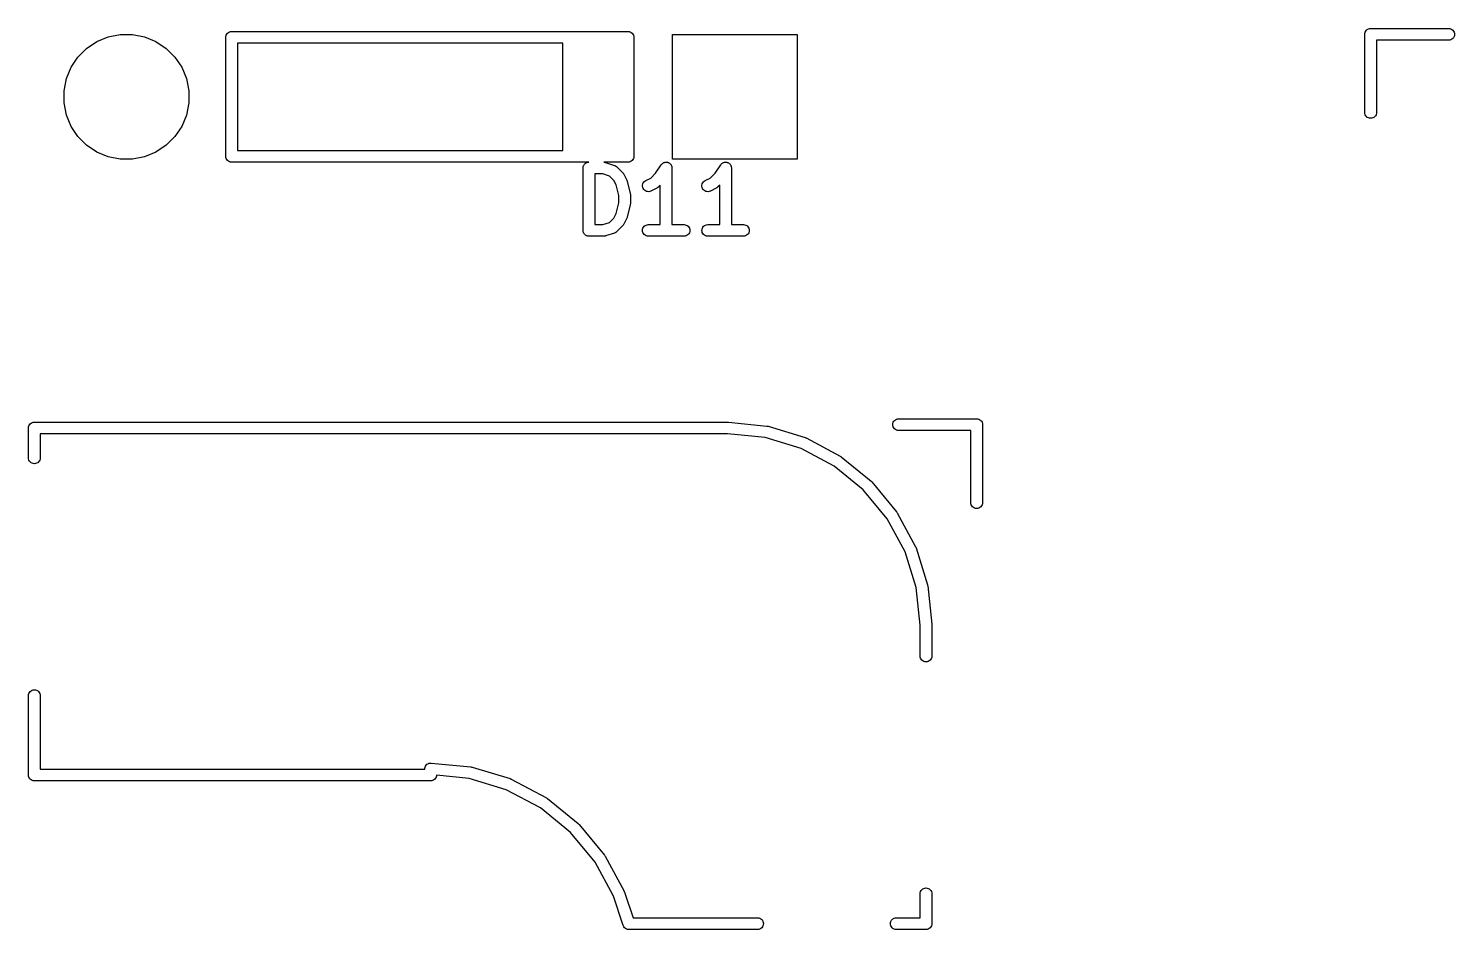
# Model space of a CAD drawing. Extents: x -13 to 127, y -89 to 15.
# Drawn here: x 32.94 to 51.23, y -34.57 to -23.02 of the extents above; entities that cross this region are included whole.
import ezdxf

# ---------------------------------------------------------------- set-up
doc = ezdxf.new("R2010")
doc.units = 0
doc.layers.add('BLACK', color=7, linetype='CONTINUOUS')

msp = doc.modelspace()

# ---------------------------------------------------------------- linework, layer by layer
at = {"layer": 'BLACK', "linetype": 'CONTINUOUS'}
for p, q in [((50.1081, -23.0373), (50.1212, -23.0304)), ((50.1212, -23.0304), (50.1353, -23.0261)), ((50.1353, -23.0261), (50.1463, -23.025)), ((50.1463, -23.025), (50.15, -23.0246)), ((50.15, -23.0246), (50.1537, -23.025)), ((50.1537, -23.025), (51.1537, -23.025)), ((51.1537, -23.025), (51.1647, -23.0261)), ((51.1647, -23.0261), (51.1788, -23.0304)), ((51.1788, -23.0304), (51.1919, -23.0373)), ((33.69, -23.2786), (33.8211, -23.191)), ((33.8211, -23.191), (33.9666, -23.1307)), ((33.9666, -23.1307), (34.1212, -23.1)), ((34.1212, -23.1), (34.2788, -23.1)), ((34.2788, -23.1), (34.4334, -23.1307)), ((34.4334, -23.1307), (34.5789, -23.191)), ((34.5789, -23.191), (34.71, -23.2786)), ((35.4746, -23.138), (35.4761, -23.1233)), ((35.475, -23.1417), (35.4746, -23.138)), ((35.475, -24.6583), (35.475, -23.1417)), ((35.4761, -23.1233), (35.4804, -23.1092)), ((35.4804, -23.1092), (35.4873, -23.0961)), ((35.4873, -23.0961), (35.4967, -23.0847)), ((35.4967, -23.0847), (35.5081, -23.0753)), ((35.5081, -23.0753), (35.5212, -23.0684)), ((35.5212, -23.0684), (35.5353, -23.0641)), ((35.5353, -23.0641), (35.5463, -23.063)), ((35.5463, -23.063), (35.55, -23.0626)), ((35.55, -23.0626), (35.5537, -23.063)), ((35.5537, -23.063), (39.8643, -23.063)), ((35.625, -23.213), (35.625, -24.587)), ((39.793, -23.213), (35.625, -23.213)), ((39.793, -24.587), (39.793, -23.213)), ((39.8643, -23.063), (39.868, -23.0626)), ((39.868, -23.0626), (39.8717, -23.063)), ((39.8717, -23.063), (39.9913, -23.063)), ((39.9913, -23.063), (39.995, -23.0626)), ((39.995, -23.0626), (39.9987, -23.063)), ((39.9987, -23.063), (40.1183, -23.063)), ((40.1183, -23.063), (40.122, -23.0626)), ((40.122, -23.0626), (40.1257, -23.063)), ((40.1257, -23.063), (40.2453, -23.063)), ((40.2453, -23.063), (40.249, -23.0626)), ((40.249, -23.0626), (40.2527, -23.063)), ((40.2527, -23.063), (40.3723, -23.063)), ((40.3723, -23.063), (40.376, -23.0626)), ((40.376, -23.0626), (40.3797, -23.063)), ((40.3797, -23.063), (40.4993, -23.063)), ((40.4993, -23.063), (40.503, -23.0626)), ((40.503, -23.0626), (40.5067, -23.063)), ((40.5067, -23.063), (40.6263, -23.063)), ((40.6263, -23.063), (40.63, -23.0626)), ((40.63, -23.0626), (40.6337, -23.063)), ((40.6337, -23.063), (40.6447, -23.0641)), ((40.6447, -23.0641), (40.6588, -23.0684)), ((40.6588, -23.0684), (40.6719, -23.0753)), ((40.6719, -23.0753), (40.6833, -23.0847)), ((40.6833, -23.0847), (40.6927, -23.0961)), ((40.6927, -23.0961), (40.6996, -23.1092)), ((40.6996, -23.1092), (40.7039, -23.1233)), ((40.7039, -23.1233), (40.7054, -23.138)), ((40.7054, -23.138), (40.705, -23.1417)), ((40.705, -23.1417), (40.705, -24.6583)), ((41.2, -24.7), (41.2, -23.1)), ((41.2, -23.1), (42.8, -23.1)), ((42.8, -23.1), (42.8, -24.7)), ((50.0746, -23.1), (50.0761, -23.0853)), ((50.075, -23.1037), (50.0746, -23.1)), ((50.075, -24.1037), (50.075, -23.1037)), ((50.0761, -23.0853), (50.0804, -23.0712)), ((50.0804, -23.0712), (50.0873, -23.0581)), ((50.0873, -23.0581), (50.0967, -23.0467)), ((50.0967, -23.0467), (50.1081, -23.0373)), ((51.1537, -23.175), (50.225, -23.175)), ((50.225, -23.175), (50.225, -24.1037)), ((51.1647, -23.1739), (51.1537, -23.175)), ((51.1788, -23.1696), (51.1647, -23.1739)), ((51.1919, -23.1627), (51.1788, -23.1696)), ((51.1919, -23.0373), (51.2033, -23.0467)), ((51.2033, -23.1533), (51.1919, -23.1627)), ((51.2033, -23.0467), (51.2127, -23.0581)), ((51.2127, -23.1419), (51.2033, -23.1533)), ((51.2127, -23.0581), (51.2196, -23.0712)), ((51.2196, -23.1288), (51.2127, -23.1419)), ((51.2196, -23.0712), (51.2239, -23.0853)), ((51.2239, -23.1147), (51.2196, -23.1288)), ((51.2239, -23.0853), (51.2254, -23.1)), ((51.2254, -23.1), (51.2239, -23.1147)), ((33.491, -23.5211), (33.5786, -23.39)), ((33.5786, -23.39), (33.69, -23.2786)), ((34.71, -23.2786), (34.8214, -23.39)), ((34.8214, -23.39), (34.909, -23.5211)), ((33.4307, -23.6666), (33.491, -23.5211)), ((34.909, -23.5211), (34.9693, -23.6666)), ((33.4, -23.8212), (33.4307, -23.6666)), ((34.9693, -23.6666), (35, -23.8212)), ((33.4, -23.9788), (33.4, -23.8212)), ((35, -23.8212), (35, -23.9788)), ((33.4307, -24.1334), (33.4, -23.9788)), ((35, -23.9788), (34.9693, -24.1334)), ((50.0761, -24.1147), (50.075, -24.1037)), ((50.0804, -24.1288), (50.0761, -24.1147)), ((50.0873, -24.1419), (50.0804, -24.1288)), ((50.2196, -24.1288), (50.2127, -24.1419)), ((50.2239, -24.1147), (50.2196, -24.1288)), ((50.225, -24.1037), (50.2239, -24.1147)), ((33.491, -24.2789), (33.4307, -24.1334)), ((33.5786, -24.41), (33.491, -24.2789)), ((34.909, -24.2789), (34.8214, -24.41)), ((34.9693, -24.1334), (34.909, -24.2789)), ((50.0967, -24.1533), (50.0873, -24.1419)), ((50.1081, -24.1627), (50.0967, -24.1533)), ((50.1212, -24.1696), (50.1081, -24.1627)), ((50.1353, -24.1739), (50.1212, -24.1696)), ((50.15, -24.1754), (50.1353, -24.1739)), ((50.1647, -24.1739), (50.15, -24.1754)), ((50.1788, -24.1696), (50.1647, -24.1739)), ((50.1919, -24.1627), (50.1788, -24.1696)), ((50.2033, -24.1533), (50.1919, -24.1627)), ((50.2127, -24.1419), (50.2033, -24.1533)), ((33.69, -24.5214), (33.5786, -24.41)), ((34.8214, -24.41), (34.71, -24.5214)), ((33.8211, -24.609), (33.69, -24.5214)), ((33.9666, -24.6693), (33.8211, -24.609)), ((34.1212, -24.7), (33.9666, -24.6693)), ((34.4334, -24.6693), (34.2788, -24.7)), ((34.5789, -24.609), (34.4334, -24.6693)), ((34.71, -24.5214), (34.5789, -24.609)), ((35.4746, -24.662), (35.475, -24.6583)), ((35.4761, -24.6767), (35.4746, -24.662)), ((35.4804, -24.6908), (35.4761, -24.6767)), ((35.625, -24.587), (39.793, -24.587)), ((40.7039, -24.6767), (40.6996, -24.6908)), ((40.7054, -24.662), (40.7039, -24.6767)), ((40.705, -24.6583), (40.7054, -24.662)), ((34.2788, -24.7), (34.1212, -24.7)), ((35.4873, -24.7039), (35.4804, -24.6908)), ((35.4967, -24.7153), (35.4873, -24.7039)), ((35.5081, -24.7247), (35.4967, -24.7153)), ((35.5212, -24.7316), (35.5081, -24.7247)), ((35.5353, -24.7359), (35.5212, -24.7316)), ((35.5401, -24.7364), (35.5353, -24.7359)), ((35.5454, -24.7369), (35.5401, -24.7364)), ((35.5463, -24.737), (35.5454, -24.7369)), ((35.55, -24.7374), (35.5463, -24.737)), ((35.5537, -24.737), (35.55, -24.7374)), ((39.8643, -24.737), (35.5537, -24.737)), ((39.868, -24.7374), (39.8643, -24.737)), ((39.8717, -24.737), (39.868, -24.7374)), ((39.9913, -24.737), (39.8717, -24.737)), ((39.995, -24.7374), (39.9913, -24.737)), ((39.9987, -24.737), (39.995, -24.7374)), ((40.1183, -24.737), (39.9987, -24.737)), ((40.0536, -24.8109), (40.0544, -24.8038)), ((40.0536, -24.8114), (40.0536, -24.8109)), ((40.0536, -24.8119), (40.0536, -24.8114)), ((40.0536, -24.8114), (40.0536, -24.8114)), ((40.0536, -24.8114), (40.0536, -24.8114)), ((40.0536, -25.6119), (40.0536, -24.8119)), ((40.0544, -24.8038), (40.0551, -24.7968)), ((40.0551, -24.7968), (40.0552, -24.7966)), ((40.0552, -24.7963), (40.0573, -24.7896)), ((40.0552, -24.7966), (40.0552, -24.7963)), ((40.0573, -24.7896), (40.0594, -24.7828)), ((40.0594, -24.7828), (40.0596, -24.7826)), ((40.0596, -24.7824), (40.063, -24.7761)), ((40.0596, -24.7826), (40.0596, -24.7824)), ((40.063, -24.7761), (40.0664, -24.77)), ((40.0664, -24.77), (40.0666, -24.7698)), ((40.0666, -24.7698), (40.0667, -24.7695)), ((40.0667, -24.7695), (40.0712, -24.7641)), ((40.0712, -24.7641), (40.0757, -24.7587)), ((40.0757, -24.7587), (40.0759, -24.7585)), ((40.0759, -24.7585), (40.0761, -24.7583)), ((40.0761, -24.7583), (40.0816, -24.7539)), ((40.0816, -24.7539), (40.0871, -24.7494)), ((40.0871, -24.7494), (40.0873, -24.7493)), ((40.0873, -24.7493), (40.0875, -24.7491)), ((40.0875, -24.7491), (40.0938, -24.7459)), ((40.0938, -24.7459), (40.1, -24.7426)), ((40.1, -24.7426), (40.1002, -24.7425)), ((40.1002, -24.7425), (40.1005, -24.7424)), ((40.1005, -24.7424), (40.1073, -24.7404)), ((40.1073, -24.7404), (40.114, -24.7383)), ((40.114, -24.7383), (40.1143, -24.7383)), ((40.1143, -24.7383), (40.1145, -24.7382)), ((40.1145, -24.7382), (40.1215, -24.7376)), ((40.122, -24.7374), (40.1183, -24.737)), ((40.1215, -24.7376), (40.1276, -24.737)), ((40.1257, -24.737), (40.122, -24.7374)), ((40.1276, -24.737), (40.1257, -24.737)), ((40.3723, -24.737), (40.3209, -24.737)), ((40.3209, -24.737), (40.3243, -24.7374)), ((40.3243, -24.7374), (40.3285, -24.7375)), ((40.3285, -24.7375), (40.3315, -24.7382)), ((40.3315, -24.7382), (40.3346, -24.7385)), ((40.3346, -24.7385), (40.3387, -24.7398)), ((40.3387, -24.7398), (40.3428, -24.7408)), ((40.3428, -24.7408), (40.457, -24.7788)), ((40.376, -24.7374), (40.3723, -24.737)), ((40.3797, -24.737), (40.376, -24.7374)), ((40.4993, -24.737), (40.3797, -24.737)), ((40.457, -24.7788), (40.458, -24.7792)), ((40.458, -24.7792), (40.46, -24.7801)), ((40.46, -24.7801), (40.4622, -24.7808)), ((40.4622, -24.7808), (40.4667, -24.7832)), ((40.4667, -24.7832), (40.4713, -24.7853)), ((40.4713, -24.7853), (40.4731, -24.7866)), ((40.4731, -24.7866), (40.4751, -24.7877)), ((40.4751, -24.7877), (40.479, -24.7909)), ((40.479, -24.7909), (40.4832, -24.7939)), ((40.4832, -24.7939), (40.4847, -24.7956)), ((40.4847, -24.7956), (40.4864, -24.797)), ((40.4864, -24.797), (40.5626, -24.8732)), ((40.503, -24.7374), (40.4993, -24.737)), ((40.5067, -24.737), (40.503, -24.7374)), ((40.6263, -24.737), (40.5067, -24.737)), ((40.63, -24.7374), (40.6263, -24.737)), ((40.6337, -24.737), (40.63, -24.7374)), ((40.6346, -24.7369), (40.6337, -24.737)), ((40.6399, -24.7364), (40.6346, -24.7369)), ((40.6447, -24.7359), (40.6399, -24.7364)), ((40.6588, -24.7316), (40.6447, -24.7359)), ((40.6719, -24.7247), (40.6588, -24.7316)), ((40.6833, -24.7153), (40.6719, -24.7247)), ((40.6927, -24.7039), (40.6833, -24.7153)), ((40.6996, -24.6908), (40.6927, -24.7039)), ((40.9846, -24.8784), (41.0566, -24.7703)), ((41.0566, -24.7703), (41.0572, -24.7695)), ((41.0572, -24.7694), (41.0618, -24.764)), ((41.0572, -24.7695), (41.0572, -24.7694)), ((41.0572, -24.7695), (41.0572, -24.7695)), ((41.0572, -24.7695), (41.0572, -24.7695)), ((41.0618, -24.764), (41.0666, -24.7583)), ((41.0666, -24.7583), (41.0667, -24.7582)), ((41.0666, -24.7583), (41.0666, -24.7583)), ((41.0667, -24.7582), (41.0725, -24.7536)), ((41.0725, -24.7536), (41.078, -24.7491)), ((41.078, -24.7491), (41.078, -24.7491)), ((41.078, -24.7491), (41.0781, -24.7491)), ((41.0781, -24.7491), (41.0849, -24.7455)), ((41.0849, -24.7455), (41.091, -24.7424)), ((41.091, -24.7424), (41.091, -24.7423)), ((41.091, -24.7423), (41.0911, -24.7423)), ((41.0911, -24.7423), (41.0979, -24.7403)), ((41.0979, -24.7403), (41.105, -24.7382)), ((41.105, -24.7382), (41.1051, -24.7382)), ((41.1051, -24.7382), (41.112, -24.7376)), ((41.1051, -24.7382), (41.1051, -24.7382)), ((41.112, -24.7376), (41.1196, -24.7369)), ((41.1196, -24.7369), (41.1197, -24.7369)), ((41.1196, -24.7369), (41.1196, -24.7369)), ((41.1197, -24.7369), (41.1268, -24.7377)), ((41.1268, -24.7377), (41.1341, -24.7384)), ((41.1341, -24.7384), (41.1342, -24.7385)), ((41.1342, -24.7385), (41.1342, -24.7385)), ((41.1342, -24.7385), (41.1409, -24.7405)), ((41.1409, -24.7405), (41.1481, -24.7428)), ((41.1481, -24.7428), (41.1482, -24.7428)), ((41.1482, -24.7428), (41.1482, -24.7428)), ((41.1482, -24.7428), (41.1543, -24.7461)), ((41.1543, -24.7461), (41.161, -24.7497)), ((41.161, -24.7497), (41.161, -24.7498)), ((41.161, -24.7498), (41.1611, -24.7498)), ((41.1611, -24.7498), (41.1663, -24.7541)), ((41.1663, -24.7541), (41.1723, -24.7591)), ((41.1723, -24.7591), (41.1723, -24.7591)), ((41.1723, -24.7591), (41.1723, -24.7591)), ((41.1723, -24.7591), (41.1767, -24.7645)), ((41.1767, -24.7645), (41.1815, -24.7704)), ((41.1815, -24.7704), (41.1815, -24.7705)), ((41.1815, -24.7705), (41.1816, -24.7705)), ((41.1816, -24.7705), (41.1849, -24.7768)), ((41.1849, -24.7768), (41.1884, -24.7833)), ((41.1884, -24.7833), (41.1884, -24.7834)), ((41.1884, -24.7834), (41.1884, -24.7834)), ((41.1884, -24.7834), (41.1905, -24.7903)), ((41.1905, -24.7903), (41.1926, -24.7973)), ((41.1926, -24.7973), (41.1926, -24.7974)), ((41.1926, -24.7974), (41.1926, -24.7975)), ((41.1926, -24.7975), (41.1933, -24.8045)), ((41.1933, -24.8045), (41.194, -24.8119)), ((41.194, -24.8119), (41.194, -25.5369)), ((42.8, -24.7), (41.2, -24.7)), ((41.7465, -24.8784), (41.8185, -24.7703)), ((41.8185, -24.7703), (41.8191, -24.7695)), ((41.8191, -24.7694), (41.8237, -24.764)), ((41.8191, -24.7695), (41.8191, -24.7694)), ((41.8191, -24.7695), (41.8191, -24.7695)), ((41.8191, -24.7695), (41.8191, -24.7695)), ((41.8237, -24.764), (41.8285, -24.7583)), ((41.8285, -24.7583), (41.8286, -24.7582)), ((41.8285, -24.7583), (41.8285, -24.7583)), ((41.8286, -24.7582), (41.8343, -24.7536)), ((41.8343, -24.7536), (41.8399, -24.7491)), ((41.8399, -24.7491), (41.8399, -24.7491)), ((41.8399, -24.7491), (41.84, -24.7491)), ((41.84, -24.7491), (41.8468, -24.7455)), ((41.8468, -24.7455), (41.8529, -24.7424)), ((41.8529, -24.7424), (41.8529, -24.7423)), ((41.8529, -24.7423), (41.853, -24.7423)), ((41.853, -24.7423), (41.8599, -24.7403)), ((41.8599, -24.7403), (41.8669, -24.7382)), ((41.8669, -24.7382), (41.867, -24.7382)), ((41.867, -24.7382), (41.8739, -24.7376)), ((41.867, -24.7382), (41.867, -24.7382)), ((41.8739, -24.7376), (41.8815, -24.7369)), ((41.8815, -24.7369), (41.8816, -24.7369)), ((41.8815, -24.7369), (41.8815, -24.7369)), ((41.8816, -24.7369), (41.8887, -24.7377)), ((41.8887, -24.7377), (41.896, -24.7384)), ((41.896, -24.7384), (41.8961, -24.7385)), ((41.8961, -24.7385), (41.8961, -24.7385)), ((41.8961, -24.7385), (41.9032, -24.7407)), ((41.9032, -24.7407), (41.91, -24.7428)), ((41.91, -24.7428), (41.9101, -24.7428)), ((41.9101, -24.7428), (41.9101, -24.7428)), ((41.9101, -24.7428), (41.9165, -24.7463)), ((41.9165, -24.7463), (41.9229, -24.7497)), ((41.9229, -24.7497), (41.9229, -24.7498)), ((41.9229, -24.7498), (41.923, -24.7498)), ((41.923, -24.7498), (41.9285, -24.7544)), ((41.9285, -24.7544), (41.9342, -24.7591)), ((41.9342, -24.7591), (41.9342, -24.7591)), ((41.9342, -24.7591), (41.9343, -24.7591)), ((41.9343, -24.7591), (41.939, -24.7649)), ((41.939, -24.7649), (41.9434, -24.7704)), ((41.9434, -24.7704), (41.9434, -24.7704)), ((41.9434, -24.7704), (41.9435, -24.7705)), ((41.9435, -24.7705), (41.9471, -24.7773)), ((41.9471, -24.7773), (41.9503, -24.7833)), ((41.9503, -24.7833), (41.9503, -24.7834)), ((41.9503, -24.7834), (41.9503, -24.7834)), ((41.9503, -24.7834), (41.9524, -24.7903)), ((41.9524, -24.7903), (41.9545, -24.7973)), ((41.9545, -24.7973), (41.9545, -24.7974)), ((41.9545, -24.7974), (41.9545, -24.7975)), ((41.9545, -24.7975), (41.9552, -24.8047)), ((41.9552, -24.8047), (41.956, -24.8119)), ((41.956, -24.8119), (41.956, -25.5369)), ((40.2036, -24.8869), (40.2036, -25.5369)), ((40.3069, -24.8869), (40.2036, -24.8869)), ((40.3928, -24.9156), (40.3069, -24.8869)), ((40.4479, -24.9706), (40.3928, -24.9156)), ((40.4769, -25.0286), (40.4479, -24.9706)), ((40.5107, -25.164), (40.4769, -25.0286)), ((40.5626, -24.8732), (40.5633, -24.8739)), ((40.5633, -24.8739), (40.5659, -24.8772)), ((40.5659, -24.8772), (40.5688, -24.8803)), ((40.5688, -24.8803), (40.5705, -24.8829)), ((40.5705, -24.8829), (40.5724, -24.8853)), ((40.5724, -24.8853), (40.5744, -24.8891)), ((40.5744, -24.8891), (40.5766, -24.8926)), ((40.5766, -24.8926), (40.6147, -24.9688)), ((40.6147, -24.9688), (40.6152, -24.9698)), ((40.6152, -24.9698), (40.6153, -24.9701)), ((40.6153, -24.9701), (40.6155, -24.9704)), ((40.6155, -24.9704), (40.6178, -24.977)), ((40.6178, -24.977), (40.6202, -24.9835)), ((40.6202, -24.9835), (40.6203, -24.9839)), ((40.6203, -24.9839), (40.6204, -24.9842)), ((40.6204, -24.9842), (40.6585, -25.1366)), ((40.8156, -25.0454), (40.8161, -25.0308)), ((40.8161, -25.0308), (40.8194, -25.0165)), ((40.8194, -25.0165), (40.8254, -25.0032)), ((40.8254, -25.0032), (40.8339, -24.9912)), ((40.8339, -24.9912), (40.8445, -24.9812)), ((40.8445, -24.9812), (40.8569, -24.9734)), ((40.8569, -24.9734), (40.9222, -24.9407)), ((40.9222, -24.9407), (40.9846, -24.8784)), ((41.044, -25.0311), (41.0197, -25.0554)), ((41.044, -25.5369), (41.044, -25.0311)), ((41.5775, -25.0454), (41.578, -25.0308)), ((41.578, -25.0308), (41.5813, -25.0165)), ((41.5813, -25.0165), (41.5873, -25.0032)), ((41.5873, -25.0032), (41.5958, -24.9912)), ((41.5958, -24.9912), (41.6064, -24.9812)), ((41.6064, -24.9812), (41.6188, -24.9734)), ((41.6188, -24.9734), (41.6841, -24.9407)), ((41.6841, -24.9407), (41.7465, -24.8784)), ((41.806, -25.0311), (41.7816, -25.0554)), ((41.806, -25.5369), (41.806, -25.0311)), ((40.5107, -25.2598), (40.5107, -25.164)), ((40.6585, -25.1366), (40.6587, -25.1376)), ((40.6587, -25.1376), (40.6589, -25.1389)), ((40.6589, -25.1389), (40.6593, -25.1402)), ((40.6593, -25.1402), (40.6599, -25.1462)), ((40.6599, -25.1462), (40.6607, -25.1521)), ((40.6607, -25.1521), (40.6606, -25.1534)), ((40.6606, -25.1534), (40.6607, -25.1548)), ((40.6607, -25.1548), (40.6607, -25.269)), ((40.818, -25.0598), (40.8156, -25.0454)), ((40.8232, -25.0735), (40.818, -25.0598)), ((40.8309, -25.086), (40.8232, -25.0735)), ((40.8408, -25.0967), (40.8309, -25.086)), ((40.8527, -25.1053), (40.8408, -25.0967)), ((40.866, -25.1114), (40.8527, -25.1053)), ((40.8803, -25.1148), (40.866, -25.1114)), ((40.8949, -25.1153), (40.8803, -25.1148)), ((40.9093, -25.1131), (40.8949, -25.1153)), ((40.9231, -25.108), (40.9093, -25.1131)), ((40.924, -25.1076), (40.9231, -25.108)), ((41.0002, -25.0695), (40.924, -25.1076)), ((41.0038, -25.0672), (41.0002, -25.0695)), ((41.0075, -25.0653), (41.0038, -25.0672)), ((41.0099, -25.0633), (41.0075, -25.0653)), ((41.0126, -25.0617), (41.0099, -25.0633)), ((41.0157, -25.0588), (41.0126, -25.0617)), ((41.019, -25.0561), (41.0157, -25.0588)), ((41.0197, -25.0554), (41.019, -25.0561)), ((41.5799, -25.0598), (41.5775, -25.0454)), ((41.5851, -25.0735), (41.5799, -25.0598)), ((41.5928, -25.086), (41.5851, -25.0735)), ((41.6027, -25.0967), (41.5928, -25.086)), ((41.6146, -25.1053), (41.6027, -25.0967)), ((41.6279, -25.1114), (41.6146, -25.1053)), ((41.6422, -25.1148), (41.6279, -25.1114)), ((41.6568, -25.1153), (41.6422, -25.1148)), ((41.6712, -25.1131), (41.6568, -25.1153)), ((41.685, -25.108), (41.6712, -25.1131)), ((41.6859, -25.1076), (41.685, -25.108)), ((41.7621, -25.0695), (41.6859, -25.1076)), ((41.7657, -25.0672), (41.7621, -25.0695)), ((41.7694, -25.0653), (41.7657, -25.0672)), ((41.7719, -25.0633), (41.7694, -25.0653)), ((41.7745, -25.0617), (41.7719, -25.0633)), ((41.7776, -25.0588), (41.7745, -25.0617)), ((41.7809, -25.0561), (41.7776, -25.0588)), ((41.7816, -25.0554), (41.7809, -25.0561)), ((40.4479, -25.4532), (40.4769, -25.3953)), ((40.4769, -25.3953), (40.5107, -25.2598)), ((40.6585, -25.2872), (40.6204, -25.4396)), ((40.6587, -25.2859), (40.6585, -25.2872)), ((40.6591, -25.2846), (40.6587, -25.2859)), ((40.6597, -25.2787), (40.6591, -25.2846)), ((40.6606, -25.2728), (40.6597, -25.2787)), ((40.6607, -25.2701), (40.6606, -25.2714)), ((40.6606, -25.2714), (40.6606, -25.2728)), ((40.6607, -25.269), (40.6607, -25.2701)), ((40.2036, -25.5369), (40.3069, -25.5369)), ((40.3069, -25.5369), (40.3928, -25.5083)), ((40.3928, -25.5083), (40.4479, -25.4532)), ((40.5626, -25.5507), (40.4864, -25.6268)), ((40.5652, -25.5474), (40.5626, -25.5507)), ((40.5682, -25.5444), (40.5652, -25.5474)), ((40.5699, -25.5418), (40.5682, -25.5444)), ((40.5718, -25.5393), (40.5699, -25.5418)), ((40.5738, -25.5356), (40.5718, -25.5393)), ((40.5761, -25.5321), (40.5738, -25.5356)), ((40.5766, -25.5312), (40.5761, -25.5321)), ((40.6147, -25.455), (40.5766, -25.5312)), ((40.6148, -25.4546), (40.6147, -25.455)), ((40.615, -25.4543), (40.6148, -25.4546)), ((40.6174, -25.4479), (40.615, -25.4543)), ((40.6199, -25.4413), (40.6174, -25.4479)), ((40.62, -25.441), (40.6199, -25.4413)), ((40.6201, -25.4406), (40.62, -25.441)), ((40.6204, -25.4396), (40.6201, -25.4406)), ((40.817, -25.5968), (40.8213, -25.5828)), ((40.8213, -25.5828), (40.8283, -25.57)), ((40.8283, -25.57), (40.8376, -25.5587)), ((40.8376, -25.5587), (40.849, -25.5494)), ((40.849, -25.5494), (40.8619, -25.5426)), ((40.8619, -25.5426), (40.8759, -25.5383)), ((40.8759, -25.5383), (40.8905, -25.5369)), ((40.8905, -25.5369), (41.044, -25.5369)), ((41.194, -25.5369), (41.3476, -25.5369)), ((41.3476, -25.5369), (41.3487, -25.5369)), ((41.3487, -25.5369), (41.3632, -25.5385)), ((41.3632, -25.5385), (41.3772, -25.543)), ((41.3772, -25.543), (41.39, -25.55)), ((41.39, -25.55), (41.4012, -25.5594)), ((41.4012, -25.5594), (41.4104, -25.5708)), ((41.4104, -25.5708), (41.4172, -25.5838)), ((41.4172, -25.5838), (41.4213, -25.5978)), ((41.5789, -25.5968), (41.5832, -25.5828)), ((41.5832, -25.5828), (41.5902, -25.57)), ((41.5902, -25.57), (41.5995, -25.5587)), ((41.5995, -25.5587), (41.6109, -25.5494)), ((41.6109, -25.5494), (41.6238, -25.5426)), ((41.6238, -25.5426), (41.6378, -25.5383)), ((41.6378, -25.5383), (41.6524, -25.5369)), ((41.6524, -25.5369), (41.806, -25.5369)), ((41.956, -25.5369), (42.1095, -25.5369)), ((42.1095, -25.5369), (42.1106, -25.5369)), ((42.1106, -25.5369), (42.1251, -25.5385)), ((42.1251, -25.5385), (42.1391, -25.543)), ((42.1391, -25.543), (42.1519, -25.55)), ((42.1519, -25.55), (42.1631, -25.5594)), ((42.1631, -25.5594), (42.1723, -25.5708)), ((42.1723, -25.5708), (42.1791, -25.5838)), ((42.1791, -25.5838), (42.1832, -25.5978)), ((40.0543, -25.6189), (40.0536, -25.6119)), ((40.0549, -25.626), (40.0543, -25.6189)), ((40.055, -25.6262), (40.0549, -25.626)), ((40.055, -25.6265), (40.055, -25.6262)), ((40.057, -25.6332), (40.055, -25.6265)), ((40.059, -25.64), (40.057, -25.6332)), ((40.0592, -25.6402), (40.059, -25.64)), ((40.0592, -25.6405), (40.0592, -25.6402)), ((40.0625, -25.6467), (40.0592, -25.6405)), ((40.0658, -25.653), (40.0625, -25.6467)), ((40.066, -25.6532), (40.0658, -25.653)), ((40.0661, -25.6534), (40.066, -25.6532)), ((40.0706, -25.6589), (40.0661, -25.6534)), ((40.075, -25.6644), (40.0706, -25.6589)), ((40.0752, -25.6645), (40.075, -25.6644)), ((40.0754, -25.6648), (40.0752, -25.6645)), ((40.0808, -25.6692), (40.0754, -25.6648)), ((40.0862, -25.6738), (40.0808, -25.6692)), ((40.0864, -25.6739), (40.0862, -25.6738)), ((40.0866, -25.6741), (40.0864, -25.6739)), ((40.0928, -25.6774), (40.0866, -25.6741)), ((40.099, -25.6808), (40.0928, -25.6774)), ((40.0993, -25.6809), (40.099, -25.6808)), ((40.0995, -25.681), (40.0993, -25.6809)), ((40.1063, -25.6831), (40.0995, -25.681)), ((40.113, -25.6853), (40.1063, -25.6831)), ((40.1132, -25.6853), (40.113, -25.6853)), ((40.1135, -25.6854), (40.1132, -25.6853)), ((40.1205, -25.6861), (40.1135, -25.6854)), ((40.1275, -25.6869), (40.1205, -25.6861)), ((40.128, -25.6869), (40.1275, -25.6869)), ((40.1281, -25.6869), (40.128, -25.6869)), ((40.128, -25.6869), (40.128, -25.6869)), ((40.1286, -25.6869), (40.1281, -25.6869)), ((40.319, -25.6869), (40.1286, -25.6869)), ((40.3232, -25.6865), (40.319, -25.6869)), ((40.3275, -25.6864), (40.3232, -25.6865)), ((40.3305, -25.6858), (40.3275, -25.6864)), ((40.3336, -25.6855), (40.3305, -25.6858)), ((40.3376, -25.6843), (40.3336, -25.6855)), ((40.3418, -25.6834), (40.3376, -25.6843)), ((40.3428, -25.6831), (40.3418, -25.6834)), ((40.457, -25.645), (40.3428, -25.6831)), ((40.4591, -25.6441), (40.457, -25.645)), ((40.4612, -25.6434), (40.4591, -25.6441)), ((40.4657, -25.6411), (40.4612, -25.6434)), ((40.4704, -25.639), (40.4657, -25.6411)), ((40.4722, -25.6377), (40.4704, -25.639)), ((40.4742, -25.6367), (40.4722, -25.6377)), ((40.4782, -25.6335), (40.4742, -25.6367)), ((40.4824, -25.6306), (40.4782, -25.6335)), ((40.4839, -25.629), (40.4824, -25.6306)), ((40.4856, -25.6276), (40.4839, -25.629)), ((40.4864, -25.6268), (40.4856, -25.6276)), ((40.8155, -25.6114), (40.817, -25.5968)), ((40.8168, -25.626), (40.8155, -25.6114)), ((40.8209, -25.64), (40.8168, -25.626)), ((40.8277, -25.653), (40.8209, -25.64)), ((40.8369, -25.6644), (40.8277, -25.653)), ((40.8481, -25.6738), (40.8369, -25.6644)), ((40.8609, -25.6808), (40.8481, -25.6738)), ((40.8749, -25.6853), (40.8609, -25.6808)), ((40.8894, -25.6869), (40.8749, -25.6853)), ((40.8905, -25.6869), (40.8894, -25.6869)), ((41.3476, -25.6869), (40.8905, -25.6869)), ((41.3622, -25.6855), (41.3476, -25.6869)), ((41.3762, -25.6812), (41.3622, -25.6855)), ((41.3891, -25.6744), (41.3762, -25.6812)), ((41.4005, -25.6651), (41.3891, -25.6744)), ((41.4098, -25.6538), (41.4005, -25.6651)), ((41.4168, -25.641), (41.4098, -25.6538)), ((41.4211, -25.627), (41.4168, -25.641)), ((41.4226, -25.6124), (41.4211, -25.627)), ((41.4213, -25.5978), (41.4226, -25.6124)), ((41.5774, -25.6114), (41.5789, -25.5968)), ((41.5787, -25.626), (41.5774, -25.6114)), ((41.5828, -25.64), (41.5787, -25.626)), ((41.5896, -25.653), (41.5828, -25.64)), ((41.5988, -25.6644), (41.5896, -25.653)), ((41.61, -25.6738), (41.5988, -25.6644)), ((41.6228, -25.6808), (41.61, -25.6738)), ((41.6368, -25.6853), (41.6228, -25.6808)), ((41.6513, -25.6869), (41.6368, -25.6853)), ((41.6524, -25.6869), (41.6513, -25.6869)), ((42.1095, -25.6869), (41.6524, -25.6869)), ((42.1241, -25.6855), (42.1095, -25.6869)), ((42.1381, -25.6812), (42.1241, -25.6855)), ((42.151, -25.6744), (42.1381, -25.6812)), ((42.1624, -25.6651), (42.151, -25.6744)), ((42.1717, -25.6538), (42.1624, -25.6651)), ((42.1787, -25.641), (42.1717, -25.6538)), ((42.183, -25.627), (42.1787, -25.641)), ((42.1845, -25.6124), (42.183, -25.627)), ((42.1832, -25.5978), (42.1845, -25.6124)), ((32.9446, -28.145), (32.9461, -28.1303)), ((32.945, -28.1487), (32.9446, -28.145)), ((32.945, -28.5297), (32.945, -28.1487)), ((32.9461, -28.1303), (32.9504, -28.1162)), ((32.9504, -28.1162), (32.9573, -28.1031)), ((32.9573, -28.1031), (32.9667, -28.0917)), ((32.9667, -28.0917), (32.9781, -28.0823)), ((32.9781, -28.0823), (32.9912, -28.0754)), ((32.9912, -28.0754), (33.0053, -28.0711)), ((33.0053, -28.0711), (33.0163, -28.07)), ((33.0163, -28.07), (33.02, -28.0696)), ((33.02, -28.0696), (33.0237, -28.07)), ((33.0237, -28.07), (41.9137, -28.07)), ((41.9137, -28.07), (41.9173, -28.0704)), ((41.9173, -28.0704), (41.9173, -28.0704)), ((41.9173, -28.0704), (42.4107, -28.1187)), ((42.4107, -28.1187), (42.4107, -28.1187)), ((42.4107, -28.1187), (42.4107, -28.1187)), ((42.4107, -28.1187), (42.4117, -28.1188)), ((42.4117, -28.1188), (42.4183, -28.1202)), ((42.4183, -28.1202), (42.425, -28.1216)), ((42.425, -28.1216), (42.8996, -28.2649)), ((44.0246, -28.1), (44.0261, -28.0853)), ((44.0261, -28.1147), (44.0246, -28.1)), ((44.0261, -28.0853), (44.0304, -28.0712)), ((44.0304, -28.1288), (44.0261, -28.1147)), ((44.0304, -28.0712), (44.0373, -28.0581)), ((44.0373, -28.1419), (44.0304, -28.1288)), ((44.0373, -28.0581), (44.0467, -28.0467)), ((44.0467, -28.1533), (44.0373, -28.1419)), ((44.0467, -28.0467), (44.0581, -28.0373)), ((44.0581, -28.0373), (44.0712, -28.0304)), ((44.0712, -28.0304), (44.0853, -28.0261)), ((44.0853, -28.0261), (44.0963, -28.025)), ((44.0963, -28.025), (45.0963, -28.025)), ((45.0963, -28.025), (45.1, -28.0246)), ((45.1, -28.0246), (45.1037, -28.025)), ((45.1037, -28.025), (45.1147, -28.0261)), ((45.1147, -28.0261), (45.1288, -28.0304)), ((45.1288, -28.0304), (45.1419, -28.0373)), ((45.1419, -28.0373), (45.1533, -28.0467)), ((45.1533, -28.0467), (45.1627, -28.0581)), ((45.1627, -28.0581), (45.1696, -28.0712)), ((45.1696, -28.0712), (45.1739, -28.0853)), ((45.1739, -28.0853), (45.1754, -28.1)), ((45.1754, -28.1), (45.175, -28.1037)), ((45.175, -28.1037), (45.175, -29.1037)), ((41.9063, -28.22), (33.095, -28.22)), ((33.095, -28.22), (33.095, -28.5297)), ((42.3887, -28.2673), (41.9063, -28.22)), ((42.8492, -28.4063), (42.3887, -28.2673)), ((42.8996, -28.2649), (42.9006, -28.2652)), ((42.9006, -28.2652), (42.9069, -28.2679)), ((42.9069, -28.2679), (42.9131, -28.2704)), ((42.9131, -28.2704), (43.3508, -28.5032)), ((44.0581, -28.1627), (44.0467, -28.1533)), ((44.0712, -28.1696), (44.0581, -28.1627)), ((44.0853, -28.1739), (44.0712, -28.1696)), ((44.0963, -28.175), (44.0853, -28.1739)), ((45.025, -28.175), (44.0963, -28.175)), ((45.025, -29.1037), (45.025, -28.175)), ((43.2739, -28.6321), (42.8492, -28.4063)), ((43.3508, -28.5032), (43.3508, -28.5032)), ((43.3508, -28.5032), (43.3508, -28.5032)), ((43.3508, -28.5032), (43.3517, -28.5037)), ((43.3517, -28.5037), (43.3574, -28.5075)), ((43.3574, -28.5075), (43.363, -28.5113)), ((43.363, -28.5113), (43.7472, -28.8246)), ((32.9461, -28.5407), (32.945, -28.5297)), ((32.9504, -28.5548), (32.9461, -28.5407)), ((32.9573, -28.5679), (32.9504, -28.5548)), ((32.9667, -28.5793), (32.9573, -28.5679)), ((32.9781, -28.5887), (32.9667, -28.5793)), ((32.9912, -28.5956), (32.9781, -28.5887)), ((33.0053, -28.5999), (32.9912, -28.5956)), ((33.02, -28.6014), (33.0053, -28.5999)), ((33.0347, -28.5999), (33.02, -28.6014)), ((33.0488, -28.5956), (33.0347, -28.5999)), ((33.0619, -28.5887), (33.0488, -28.5956)), ((33.0733, -28.5793), (33.0619, -28.5887)), ((33.0827, -28.5679), (33.0733, -28.5793)), ((33.0896, -28.5548), (33.0827, -28.5679)), ((33.0939, -28.5407), (33.0896, -28.5548)), ((33.095, -28.5297), (33.0939, -28.5407)), ((43.6467, -28.9362), (43.2739, -28.6321)), ((43.7472, -28.8246), (43.748, -28.8252)), ((43.748, -28.8252), (43.7527, -28.8301)), ((43.7527, -28.8301), (43.7576, -28.8349)), ((43.7576, -28.8349), (44.0735, -29.2168)), ((43.9533, -29.3068), (43.6467, -28.9362)), ((44.0735, -29.2168), (44.0742, -29.2177)), ((44.0742, -29.2177), (44.0779, -29.2233)), ((44.0779, -29.2233), (44.0817, -29.229)), ((44.0817, -29.229), (44.3175, -29.665)), ((45.0261, -29.1147), (45.025, -29.1037)), ((45.0304, -29.1288), (45.0261, -29.1147)), ((45.0373, -29.1419), (45.0304, -29.1288)), ((45.0467, -29.1533), (45.0373, -29.1419)), ((45.0581, -29.1627), (45.0467, -29.1533)), ((45.0712, -29.1696), (45.0581, -29.1627)), ((45.0853, -29.1739), (45.0712, -29.1696)), ((45.1, -29.1754), (45.0853, -29.1739)), ((45.1147, -29.1739), (45.1, -29.1754)), ((45.1288, -29.1696), (45.1147, -29.1739)), ((45.1419, -29.1627), (45.1288, -29.1696)), ((45.1533, -29.1533), (45.1419, -29.1627)), ((45.1627, -29.1419), (45.1533, -29.1533)), ((45.1696, -29.1288), (45.1627, -29.1419)), ((45.1739, -29.1147), (45.1696, -29.1288)), ((45.175, -29.1037), (45.1739, -29.1147)), ((44.1821, -29.7299), (43.9533, -29.3068)), ((44.3243, -30.1894), (44.1821, -29.7299)), ((44.3175, -29.665), (44.318, -29.666)), ((44.318, -29.666), (44.3205, -29.6723)), ((44.3205, -29.6723), (44.3232, -29.6785)), ((44.3232, -29.6785), (44.4698, -30.1521)), ((44.4698, -30.1521), (44.4701, -30.1531)), ((44.4701, -30.1531), (44.4713, -30.1598)), ((44.4713, -30.1598), (44.4727, -30.1664)), ((44.375, -30.6713), (44.3243, -30.1894)), ((44.4727, -30.1664), (44.5245, -30.6594)), ((44.375, -30.6852), (44.375, -30.6713)), ((44.375, -31.0697), (44.375, -30.6852)), ((44.5245, -30.6594), (44.5246, -30.6605)), ((44.5246, -30.6605), (44.5246, -30.6637)), ((44.5246, -30.6637), (44.5249, -30.667)), ((44.5249, -30.667), (44.525, -30.6812)), ((44.525, -30.6812), (44.525, -30.6813)), ((44.525, -30.6813), (44.525, -31.0697)), ((44.3761, -31.0807), (44.375, -31.0697)), ((44.525, -31.0697), (44.5239, -31.0807)), ((44.3804, -31.0948), (44.3761, -31.0807)), ((44.3873, -31.1079), (44.3804, -31.0948)), ((44.3967, -31.1193), (44.3873, -31.1079)), ((44.4081, -31.1287), (44.3967, -31.1193)), ((44.4212, -31.1356), (44.4081, -31.1287)), ((44.4353, -31.1399), (44.4212, -31.1356)), ((44.45, -31.1414), (44.4353, -31.1399)), ((44.4647, -31.1399), (44.45, -31.1414)), ((44.4788, -31.1356), (44.4647, -31.1399)), ((44.4919, -31.1287), (44.4788, -31.1356)), ((44.5033, -31.1193), (44.4919, -31.1287)), ((44.5127, -31.1079), (44.5033, -31.1193)), ((44.5196, -31.0948), (44.5127, -31.1079)), ((44.5239, -31.0807), (44.5196, -31.0948)), ((32.945, -31.5703), (32.9461, -31.5593)), ((32.945, -32.5863), (32.945, -31.5703)), ((32.9461, -31.5593), (32.9504, -31.5452)), ((32.9504, -31.5452), (32.9573, -31.5321)), ((32.9573, -31.5321), (32.9667, -31.5207)), ((32.9667, -31.5207), (32.9781, -31.5113)), ((32.9781, -31.5113), (32.9912, -31.5044)), ((32.9912, -31.5044), (33.0053, -31.5001)), ((33.0053, -31.5001), (33.02, -31.4986)), ((33.02, -31.4986), (33.0347, -31.5001)), ((33.0347, -31.5001), (33.0488, -31.5044)), ((33.0488, -31.5044), (33.0619, -31.5113)), ((33.0619, -31.5113), (33.0733, -31.5207)), ((33.0733, -31.5207), (33.0827, -31.5321)), ((33.0827, -31.5321), (33.0896, -31.5452)), ((33.0896, -31.5452), (33.0939, -31.5593)), ((33.0939, -31.5593), (33.095, -31.5703)), ((33.095, -31.5703), (33.095, -32.515)), ((33.095, -32.515), (38.0253, -32.515)), ((38.0253, -32.515), (38.0254, -32.504)), ((38.0254, -32.504), (38.0284, -32.4897)), ((38.0284, -32.4897), (38.034, -32.4762)), ((38.034, -32.4762), (38.0422, -32.464)), ((38.0422, -32.464), (38.0526, -32.4537)), ((38.0526, -32.4537), (38.0648, -32.4456)), ((38.0648, -32.4456), (38.0783, -32.44)), ((38.0783, -32.44), (38.0927, -32.4372)), ((38.0927, -32.4372), (38.1073, -32.4372)), ((38.1073, -32.4372), (38.6158, -32.487)), ((38.6158, -32.487), (38.6159, -32.487)), ((38.6159, -32.487), (38.6159, -32.4871)), ((38.6159, -32.4871), (38.6169, -32.4872)), ((38.6169, -32.4872), (38.6235, -32.4886)), ((38.6235, -32.4886), (38.6302, -32.4899)), ((38.6302, -32.4899), (39.1194, -32.6376)), ((32.9446, -32.59), (32.945, -32.5863)), ((32.9461, -32.6047), (32.9446, -32.59)), ((32.9504, -32.6188), (32.9461, -32.6047)), ((32.9573, -32.6319), (32.9504, -32.6188)), ((32.9623, -32.6379), (32.9573, -32.6319)), ((32.9667, -32.6433), (32.9623, -32.6379)), ((32.9781, -32.6527), (32.9667, -32.6433)), ((32.9912, -32.6596), (32.9781, -32.6527)), ((33.0053, -32.6639), (32.9912, -32.6596)), ((33.02, -32.6654), (33.0053, -32.6639)), ((33.0237, -32.665), (33.02, -32.6654)), ((38.1037, -32.665), (33.0237, -32.665)), ((38.1147, -32.6639), (38.1037, -32.665)), ((38.1288, -32.6596), (38.1147, -32.6639)), ((38.1419, -32.6527), (38.1288, -32.6596)), ((38.1533, -32.6433), (38.1419, -32.6527)), ((38.1627, -32.6319), (38.1533, -32.6433)), ((38.1696, -32.6188), (38.1627, -32.6319)), ((38.1739, -32.6047), (38.1696, -32.6188)), ((38.1749, -32.5945), (38.1739, -32.6047)), ((38.5939, -32.6356), (38.1749, -32.5945)), ((39.069, -32.7791), (38.5939, -32.6356)), ((39.1194, -32.6376), (39.1194, -32.6376)), ((39.1194, -32.6376), (39.1194, -32.6376)), ((39.1194, -32.6376), (39.1204, -32.6379)), ((39.1204, -32.6379), (39.1266, -32.6406)), ((39.1266, -32.6406), (39.1329, -32.6432)), ((39.1329, -32.6432), (39.5841, -32.883)), ((39.5072, -33.012), (39.069, -32.7791)), ((39.5841, -32.883), (39.5841, -32.883)), ((39.5841, -32.883), (39.5841, -32.8831)), ((39.5841, -32.8831), (39.585, -32.8835)), ((39.585, -32.8835), (39.5906, -32.8874)), ((39.5906, -32.8874), (39.5963, -32.8911)), ((39.5963, -32.8911), (39.9923, -33.2141)), ((39.8918, -33.3257), (39.5072, -33.012)), ((39.9923, -33.2141), (39.9931, -33.2148)), ((39.9931, -33.2148), (39.9978, -33.2196)), ((39.9978, -33.2196), (40.0026, -33.2244)), ((40.0026, -33.2244), (40.3283, -33.6181)), ((40.2081, -33.7081), (39.8918, -33.3257)), ((40.3283, -33.6181), (40.3284, -33.6181)), ((40.3284, -33.6181), (40.3284, -33.6181)), ((40.3284, -33.6181), (40.329, -33.6189)), ((40.329, -33.6189), (40.3327, -33.6246)), ((40.3327, -33.6246), (40.3365, -33.6303)), ((40.3365, -33.6303), (40.5796, -34.0797)), ((40.4445, -34.1453), (40.2081, -33.7081)), ((40.5685, -34.5178), (40.4445, -34.1453)), ((40.5796, -34.0797), (40.5801, -34.0807)), ((40.5801, -34.0807), (40.5823, -34.0862)), ((40.5823, -34.0862), (40.5848, -34.0917)), ((40.5848, -34.0917), (40.6941, -34.42)), ((44.375, -34.1103), (44.3761, -34.0993)), ((44.375, -34.42), (44.375, -34.1103)), ((44.3761, -34.0993), (44.3804, -34.0852)), ((44.3804, -34.0852), (44.3873, -34.0721)), ((44.3873, -34.0721), (44.3967, -34.0607)), ((44.3967, -34.0607), (44.4081, -34.0513)), ((44.4081, -34.0513), (44.4212, -34.0444)), ((44.4212, -34.0444), (44.4353, -34.0401)), ((44.4353, -34.0401), (44.45, -34.0386)), ((44.45, -34.0386), (44.4647, -34.0401)), ((44.4647, -34.0401), (44.4788, -34.0444)), ((44.4788, -34.0444), (44.4919, -34.0513)), ((44.4919, -34.0513), (44.5033, -34.0607)), ((44.5033, -34.0607), (44.5127, -34.0721)), ((44.5127, -34.0721), (44.5196, -34.0852)), ((44.5196, -34.0852), (44.5239, -34.0993)), ((44.5239, -34.0993), (44.525, -34.1103)), ((44.525, -34.1103), (44.525, -34.4913)), ((40.5704, -34.5238), (40.5685, -34.5178)), ((40.5773, -34.5369), (40.5704, -34.5238)), ((40.5867, -34.5483), (40.5773, -34.5369)), ((40.5981, -34.5577), (40.5867, -34.5483)), ((40.6941, -34.42), (42.2947, -34.42)), ((42.2947, -34.42), (42.3057, -34.4211)), ((42.3057, -34.4211), (42.3198, -34.4254)), ((42.3198, -34.4254), (42.3329, -34.4323)), ((42.3329, -34.4323), (42.3443, -34.4417)), ((42.3443, -34.5483), (42.3329, -34.5577)), ((42.3443, -34.4417), (42.3537, -34.4531)), ((42.3537, -34.5369), (42.3443, -34.5483)), ((42.3537, -34.4531), (42.3606, -34.4662)), ((42.3606, -34.5238), (42.3537, -34.5369)), ((42.3606, -34.4662), (42.3649, -34.4803)), ((42.3649, -34.5097), (42.3606, -34.5238)), ((42.3649, -34.4803), (42.3664, -34.495)), ((42.3664, -34.495), (42.3649, -34.5097)), ((43.9936, -34.495), (43.9951, -34.4803)), ((43.9951, -34.5097), (43.9936, -34.495)), ((43.9951, -34.4803), (43.9994, -34.4662)), ((43.9994, -34.5238), (43.9951, -34.5097)), ((43.9994, -34.4662), (44.0063, -34.4531)), ((44.0063, -34.5369), (43.9994, -34.5238)), ((44.0063, -34.4531), (44.0157, -34.4417)), ((44.0157, -34.5483), (44.0063, -34.5369)), ((44.0157, -34.4417), (44.0271, -34.4323)), ((44.0271, -34.5577), (44.0157, -34.5483)), ((44.0271, -34.4323), (44.0402, -34.4254)), ((44.0402, -34.4254), (44.0543, -34.4211)), ((44.0543, -34.4211), (44.0653, -34.42)), ((44.0653, -34.42), (44.375, -34.42)), ((44.5033, -34.5483), (44.4919, -34.5577)), ((44.5127, -34.5369), (44.5033, -34.5483)), ((44.5196, -34.5238), (44.5127, -34.5369)), ((44.5239, -34.5097), (44.5196, -34.5238)), ((44.5246, -34.5032), (44.5239, -34.5097)), ((44.5254, -34.495), (44.5246, -34.5032)), ((44.525, -34.4913), (44.5254, -34.495)), ((40.6112, -34.5646), (40.5981, -34.5577)), ((40.6253, -34.5689), (40.6112, -34.5646)), ((40.6363, -34.57), (40.6253, -34.5689)), ((42.2947, -34.57), (40.6363, -34.57)), ((42.3057, -34.5689), (42.2947, -34.57)), ((42.3198, -34.5646), (42.3057, -34.5689)), ((42.3329, -34.5577), (42.3198, -34.5646)), ((44.0402, -34.5646), (44.0271, -34.5577)), ((44.0543, -34.5689), (44.0402, -34.5646)), ((44.0653, -34.57), (44.0543, -34.5689)), ((44.4463, -34.57), (44.0653, -34.57)), ((44.45, -34.5704), (44.4463, -34.57)), ((44.4537, -34.57), (44.45, -34.5704)), ((44.4647, -34.5689), (44.4537, -34.57)), ((44.4537, -34.57), (44.4537, -34.57)), ((44.4788, -34.5646), (44.4647, -34.5689)), ((44.4919, -34.5577), (44.4788, -34.5646))]:
    msp.add_line(p, q, dxfattribs=at)

doc.saveas('drawing.dxf')
